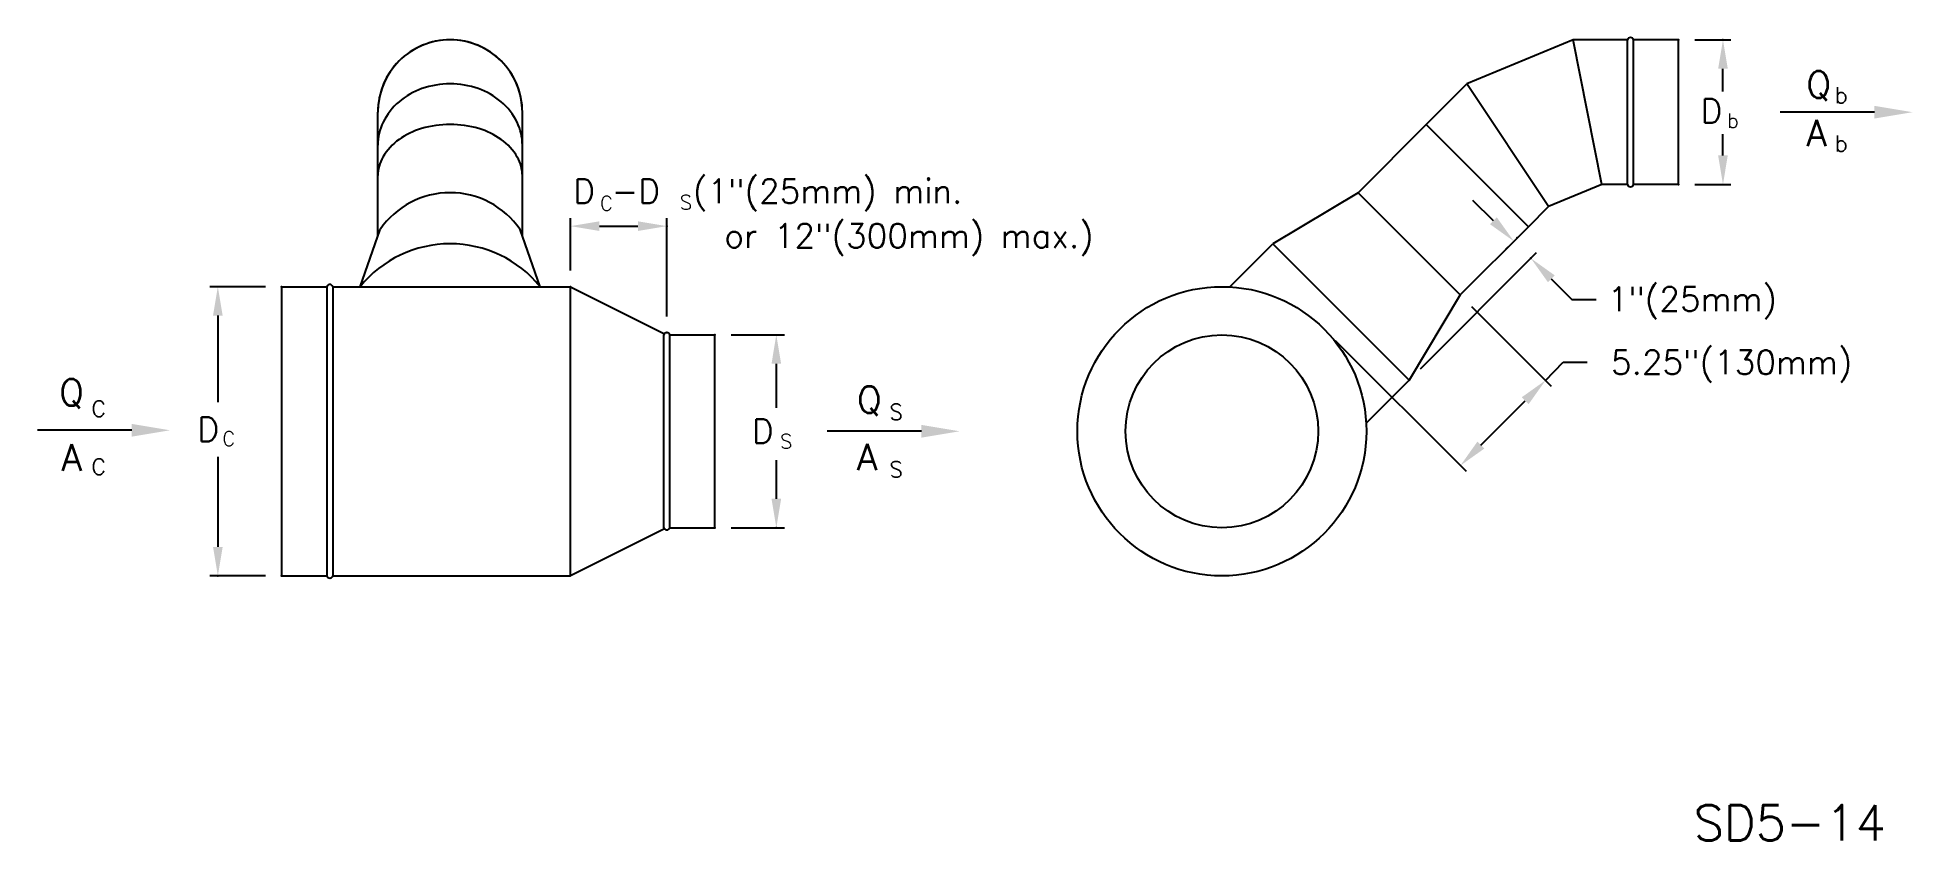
# Model space of a CAD drawing. Extents: x 0.1 to 11.8, y 1.2 to 6.2.
import ezdxf
from ezdxf.enums import TextEntityAlignment as Align

# ---------------------------------------------------------------- set-up
doc = ezdxf.new("R2010")
doc.units = 0
doc.header["$LTSCALE"] = 2
doc.header["$MEASUREMENT"] = 0
doc.layers.get('0').update_dxf_attribs({"linetype": 'CONTINUOUS'})
doc.layers.get('Defpoints').update_dxf_attribs({"linetype": 'CONTINUOUS'})
doc.layers.add('ALT', color=7, linetype='CONTINUOUS')
doc.layers.add('NUMBER', color=7, linetype='CONTINUOUS')
doc.styles.add('ROMANS', font='romans')
doc.dimstyles.get("Standard").update_dxf_attribs({"dimtxt": 0.18, "dimasz": 0.18, "dimexe": 0.18, "dimexo": 0.0625, "dimgap": 0.09, "dimtad": 0, "dimtih": 1, "dimtoh": 1, "dimdec": 4, "dimzin": 0, "dimdsep": 46, "dimtxsty": 'Standard', "dimcen": 0.09, "dimadec": 0, "dimazin": 0, "dimtfac": 1, "dimtdec": 4, "dimtofl": 0, "dimtmove": 0, "dimatfit": 3, "dimfxl": 0, "dimtolj": 1, "dimtzin": 0, "dimarcsym": 0})

# ---------------------------------------------------------------- blocks, each defined once
blk = doc.blocks.new('*D1')
at = {"color": 0, "linetype": 'ByBlock'}
for p, q in [((5.256, 4.754), (5.256, 5.081)), ((5.436, 5.031), (5.676, 5.031)), ((5.856, 4.468), (5.856, 5.081))]:
    blk.add_line(p, q, dxfattribs=at)
for points in [[(5.436, 5.001), (5.436, 5.061), (5.256, 5.031)], [(5.676, 5.001), (5.676, 5.061), (5.856, 5.031)]]:
    blk.add_solid(points, dxfattribs=at)
at = {"layer": 'NUMBER', "color": 0, "linetype": 'ByBlock'}
for p in [(5.856, 5.031), (5.256, 4.654), (5.856, 4.368)]:
    blk.add_point(p, dxfattribs=at)
blk = doc.blocks.new('*D2')
at = {"layer": 'ALT', "color": 0, "lineweight": -2}
for p, q in [((9.023, 4.525), (9.519, 4.029)), ((8.174, 4.313), (8.989, 3.499)), ((9.081, 3.662), (9.356, 3.937))]:
    blk.add_line(p, q, dxfattribs=at)
at = {"layer": 'ALT', "color": 0}
for points in [[(9.335, 3.959), (9.378, 3.916), (9.484, 4.065)], [(9.059, 3.683), (9.102, 3.64), (8.953, 3.534)]]:
    blk.add_solid(points, dxfattribs=at)
at = {"layer": 'Defpoints', "color": 0}
for p in [(8.952, 4.596), (8.104, 4.384), (9.484, 4.065)]:
    blk.add_point(p, dxfattribs=at)
at = {"layer": 'ALT', "color": 0, "insert": (9.091, 3.927), "char_height": 0.18, "attachment_point": 5, "rotation": 45}
blk.add_mtext('\\A1;  ', dxfattribs=at)

msp = doc.modelspace()

# ---------------------------------------------------------------- linework, layer by layer
for p, q in [((9.65483, 6.184), (8.99325, 5.90997)), ((9.83385, 5.284), (9.65483, 6.184)), ((9.99412, 6.184), (9.65483, 6.184)), ((9.99412, 5.284), (9.99412, 6.184)), ((10.31287, 6.184), (10.03162, 6.184)), ((10.03162, 5.284), (10.03162, 6.184)), ((10.31287, 5.284), (10.31287, 6.184)), ((8.74008, 5.6568), (8.99325, 5.90997)), ((9.50306, 5.14699), (8.99325, 5.90997)), ((2.20923, 4.96215), (2.20923, 5.734)), ((3.10923, 4.96215), (3.10923, 5.734)), ((11.53219, 5.73355), (10.94479, 5.73355)), ((8.74008, 5.6568), (8.31582, 5.23253)), ((9.37648, 5.0204), (8.74008, 5.6568)), ((9.83385, 5.284), (9.50306, 5.14699)), ((9.99412, 5.284), (9.83385, 5.284)), ((10.31287, 5.284), (10.03162, 5.284)), ((8.31582, 5.23253), (7.78549, 4.91433)), ((8.95221, 4.59613), (8.31582, 5.23253)), ((9.37648, 5.0204), (9.50306, 5.14699)), ((2.09803, 4.64761), (2.22383, 5.00344)), ((3.22044, 4.64761), (3.09464, 5.00344)), ((7.51737, 4.64621), (7.78549, 4.91433)), ((8.63401, 4.0658), (7.78549, 4.91433)), ((8.95221, 4.59613), (9.37648, 5.0204)), ((1.60923, 4.64761), (1.60923, 2.84761)), ((1.60923, 4.64761), (1.89048, 4.64761)), ((1.89048, 4.64761), (1.89048, 2.84761)), ((1.92798, 4.64761), (1.92798, 2.84761)), ((1.92798, 4.64761), (3.40923, 4.64761)), ((3.40923, 2.84761), (3.40923, 4.64761)), ((3.40923, 4.64761), (3.99451, 4.35497)), ((8.95221, 4.59613), (8.63401, 4.0658)), ((3.99048, 3.14761), (3.99048, 4.34761)), ((4.02798, 4.34761), (4.30923, 4.34761)), ((4.02798, 3.14761), (4.02798, 4.34761)), ((4.30923, 3.14761), (4.30923, 4.34761)), ((8.36589, 3.79768), (8.63401, 4.0658)), ((0.67592, 3.75391), (0.08852, 3.75391)), ((5.5955, 3.74767), (5.0081, 3.74767)), ((3.99451, 3.14024), (3.40923, 2.84761)), ((4.02798, 3.14761), (4.30923, 3.14761)), ((1.60923, 2.84761), (1.89048, 2.84761)), ((1.92798, 2.84761), (3.40923, 2.84761))]:
    msp.add_line(p, q)
at = {"linetype": 'ByBlock'}
for p, q in [((10.41287, 6.184), (10.63896, 6.184)), ((10.58896, 5.86274), (10.58896, 6.004)), ((10.58896, 5.464), (10.58896, 5.59684)), ((10.41287, 5.284), (10.63896, 5.284)), ((9.2365, 4.88042), (9.25089, 4.89481))]:
    msp.add_line(p, q, dxfattribs=at)
at = {"color": 0, "linetype": 'ByBlock'}
for p, q in [((1.50923, 4.64761), (1.16212, 4.64761)), ((1.21212, 4.46761), (1.21212, 3.92909)), ((4.40923, 4.34761), (4.74139, 4.34761)), ((4.69139, 4.16761), (4.69139, 3.893)), ((1.21212, 3.58896), (1.21212, 3.02761)), ((4.69139, 3.56769), (4.69139, 3.32761)), ((4.40923, 3.14761), (4.74139, 3.14761)), ((1.50923, 2.84761), (1.16212, 2.84761))]:
    msp.add_line(p, q, dxfattribs=at)
for points in [[(3.10923, 5.734, 0.0984914), (3.07498, 5.90621, 0.0984914), (2.97743, 6.0522, 0.0984914), (2.83144, 6.14975, 0.0984914), (2.65923, 6.184, 0.0984914), (2.48703, 6.14975, 0.0984914), (2.34104, 6.0522, 0.0984914), (2.24349, 5.90621, 0.0984914), (2.20923, 5.734, 0.0984914)], [(3.10923, 5.52848, 0.11411264), (3.07623, 5.67121, 0.1036488), (2.97743, 5.79823, 0.09162758), (2.83466, 5.88006, 0.08462663), (2.65923, 5.90997, 0.08462663), (2.48381, 5.88006, 0.09162758), (2.34104, 5.79823, 0.1036488), (2.24224, 5.67121, 0.11411264), (2.20923, 5.52848, 0.11411264)], [(2.65923, 5.6568, 0.07135175), (2.48096, 5.63123, 0.08282753), (2.34104, 5.5636, 0.10675627), (2.24059, 5.45417, 0.13325615), (2.20923, 5.3386, 0.13325615)], [(3.10923, 5.3386, 0.13325615), (3.07788, 5.45417, 0.10675627), (2.97743, 5.5636, 0.08282753), (2.8375, 5.63123, 0.07135175), (2.65923, 5.6568, 0.07135175)]]:
    msp.add_lwpolyline(points, format="xyb")
for radius in [0.9, 0.6]:
    msp.add_circle((7.46729, 3.74761), radius)
for centre, radius, start, end in [((10.01287, 6.17853), 0.01953, 16.260205, 163.739795), ((2.65923, 5.734), 0.45, 360, 180), ((10.01287, 5.28947), 0.01953, 196.260205, 343.739795), ((2.65923, 4.70423), 0.5283, 34.496622, 145.503378), ((2.65923, 4.19056), 0.72377, 39.159254, 140.840746), ((1.90923, 4.64214), 0.01953, 16.260205, 163.739795), ((4.00923, 4.34214), 0.01953, 16.260205, 163.739795), ((4.00923, 3.15308), 0.01953, 196.260205, 343.739795), ((1.90923, 2.85308), 0.01953, 196.260205, 343.739795)]:
    msp.add_arc(centre, radius, start, end)
at = {"linetype": 'ByBlock'}
for points in [[(10.61896, 6.004), (10.55896, 6.004), (10.58896, 6.184)], [(10.61896, 5.464), (10.55896, 5.464), (10.58896, 5.284)]]:
    msp.add_solid(points, dxfattribs=at)
for points in [[(11.53219, 5.77315), (11.53219, 5.69395), (11.76979, 5.73355)], [(0.67592, 3.79351), (0.67592, 3.71431), (0.91352, 3.75391)], [(5.5955, 3.78727), (5.5955, 3.70807), (5.8331, 3.74767)]]:
    msp.add_solid(points)
at = {"color": 0, "linetype": 'ByBlock'}
for points in [[(1.24212, 4.46761), (1.18212, 4.46761), (1.21212, 4.64761)], [(4.72139, 4.16761), (4.66139, 4.16761), (4.69139, 4.34761)], [(4.72139, 3.32761), (4.66139, 3.32761), (4.69139, 3.14761)], [(1.24212, 3.02761), (1.18212, 3.02761), (1.21212, 2.84761)]]:
    msp.add_solid(points, dxfattribs=at)
at = {"layer": 'ALT', "linetype": 'ByBlock'}
for p, q in [((9.15896, 5.05744), (9.03168, 5.18472)), ((8.70473, 4.13652), (9.42766, 4.85945)), ((9.51959, 4.69682), (9.64799, 4.56843))]:
    msp.add_line(p, q, dxfattribs=at)
at = {"layer": 'ALT'}
for p, q in [((9.64799, 4.56843), (9.79799, 4.56843)), ((9.48376, 4.06459), (9.59343, 4.17803)), ((9.59343, 4.17803), (9.74343, 4.17803))]:
    msp.add_line(p, q, dxfattribs=at)
at = {"layer": 'ALT', "linetype": 'ByBlock'}
for points in [[(9.13775, 5.03623), (9.18017, 5.07866), (9.28624, 4.93016)], [(9.49837, 4.6756), (9.5408, 4.71803), (9.39231, 4.8241)]]:
    msp.add_solid(points, dxfattribs=at)
at = {"layer": 'NUMBER', "linetype": 'ByBlock'}
for p in [(10.31287, 6.184), (10.58896, 6.184), (10.31287, 5.284), (9.30721, 4.95113), (9.39231, 4.8241), (8.63401, 4.0658)]:
    msp.add_point(p, dxfattribs=at)
at = {"layer": 'NUMBER', "color": 0, "linetype": 'ByBlock'}
for p in [(1.60923, 4.64761), (4.30923, 4.34761), (4.30923, 3.14761), (4.69139, 3.14761), (1.21212, 2.84761), (1.60923, 2.84761)]:
    msp.add_point(p, dxfattribs=at)

# ---------------------------------------------------------------- texts
at = {"style": 'ROMANS'}
for s, height, p in [('Q', 0.165, (11.10775, 5.82298)), ('D', 0.15, (10.44997, 5.66644)), ('A ', 0.165, (11.10775, 5.52193)), ('Q', 0.165, (0.22284, 3.90733)), ('Q', 0.165, (5.19273, 3.86216)), ('D', 0.15, (1.0851, 3.68466)), ('D', 0.15, (4.53993, 3.67384)), ('A ', 0.165, (0.23758, 3.50211)), ('A ', 0.165, (5.19273, 3.50461))]:
    msp.add_text(s, height=height, dxfattribs=at).set_placement(p)
for s, height, p in [('b', 0.099, (11.32606, 5.83937)), ('b', 0.09, (10.65056, 5.68109)), ('b', 0.099, (11.32606, 5.53832)), ('C', 0.099, (0.46977, 3.88798)), ('S', 0.099, (5.43832, 3.86828)), ('C', 0.09, (1.27989, 3.70128)), ('S', 0.09, (4.75263, 3.68537)), ('C', 0.099, (0.46977, 3.52663)), ('S', 0.099, (5.43832, 3.51073))]:
    msp.add_text(s, height=height, dxfattribs=at).set_placement(p, align=Align.MIDDLE)
at = {"layer": 'ALT', "style": 'ROMANS'}
for s, p in [('D -D  (1"(25mm) min.', (3.42719, 5.167)), ('or 12"(300mm) max.)', (4.36725, 4.88966))]:
    msp.add_text(s, height=0.15, dxfattribs=at).set_placement(p)
for s, p in [('C', (3.63251, 5.16633)), ('S', (4.12859, 5.1723))]:
    msp.add_text(s, height=0.09, dxfattribs=at).set_placement(p, align=Align.MIDDLE)
for s, p in [('1"(25mm)', (10.92517, 4.49559)), ('5.25"(130mm)', (11.39532, 4.10212))]:
    msp.add_text(s, height=0.15, dxfattribs=at).set_placement(p, align=Align.RIGHT)
at = {"layer": 'NUMBER', "style": 'ROMANS'}
msp.add_text('SD5-14', height=0.22, dxfattribs=at).set_placement((10.40617, 1.20109))

# ---------------------------------------------------------------- dimensions: what is measured, and where the dimension line sits
at = {"layer": 'ALT'}
dim = msp.add_linear_dim(base=(4.00923, 5.02389), p1=(3.40923, 4.64761), p2=(4.00923, 4.36167), text='  ', dimstyle='Standard', dxfattribs=at)
dim.commit()
dim.dimension.update_dxf_attribs({"geometry": '*D1', "text_midpoint": (3.70923, 5.20389), "insert": (-1.84675, -0.00662)})
dim = msp.add_linear_dim(base=(9.48376, 4.06459), p1=(8.10368, 4.384), p2=(8.95221, 4.59613), angle=45, text='  ', dimstyle='Standard', override={"dimexe": 0.05, "dimexo": 0.1, "dimtad": 1, "dimtih": 0, "dimtoh": 0, "dimtmove": 2}, dxfattribs=at)
dim.commit()
dim.dimension.update_dxf_attribs({"geometry": '*D2', "text_midpoint": (9.09132, 3.9267)})

doc.saveas('drawing.dxf')
